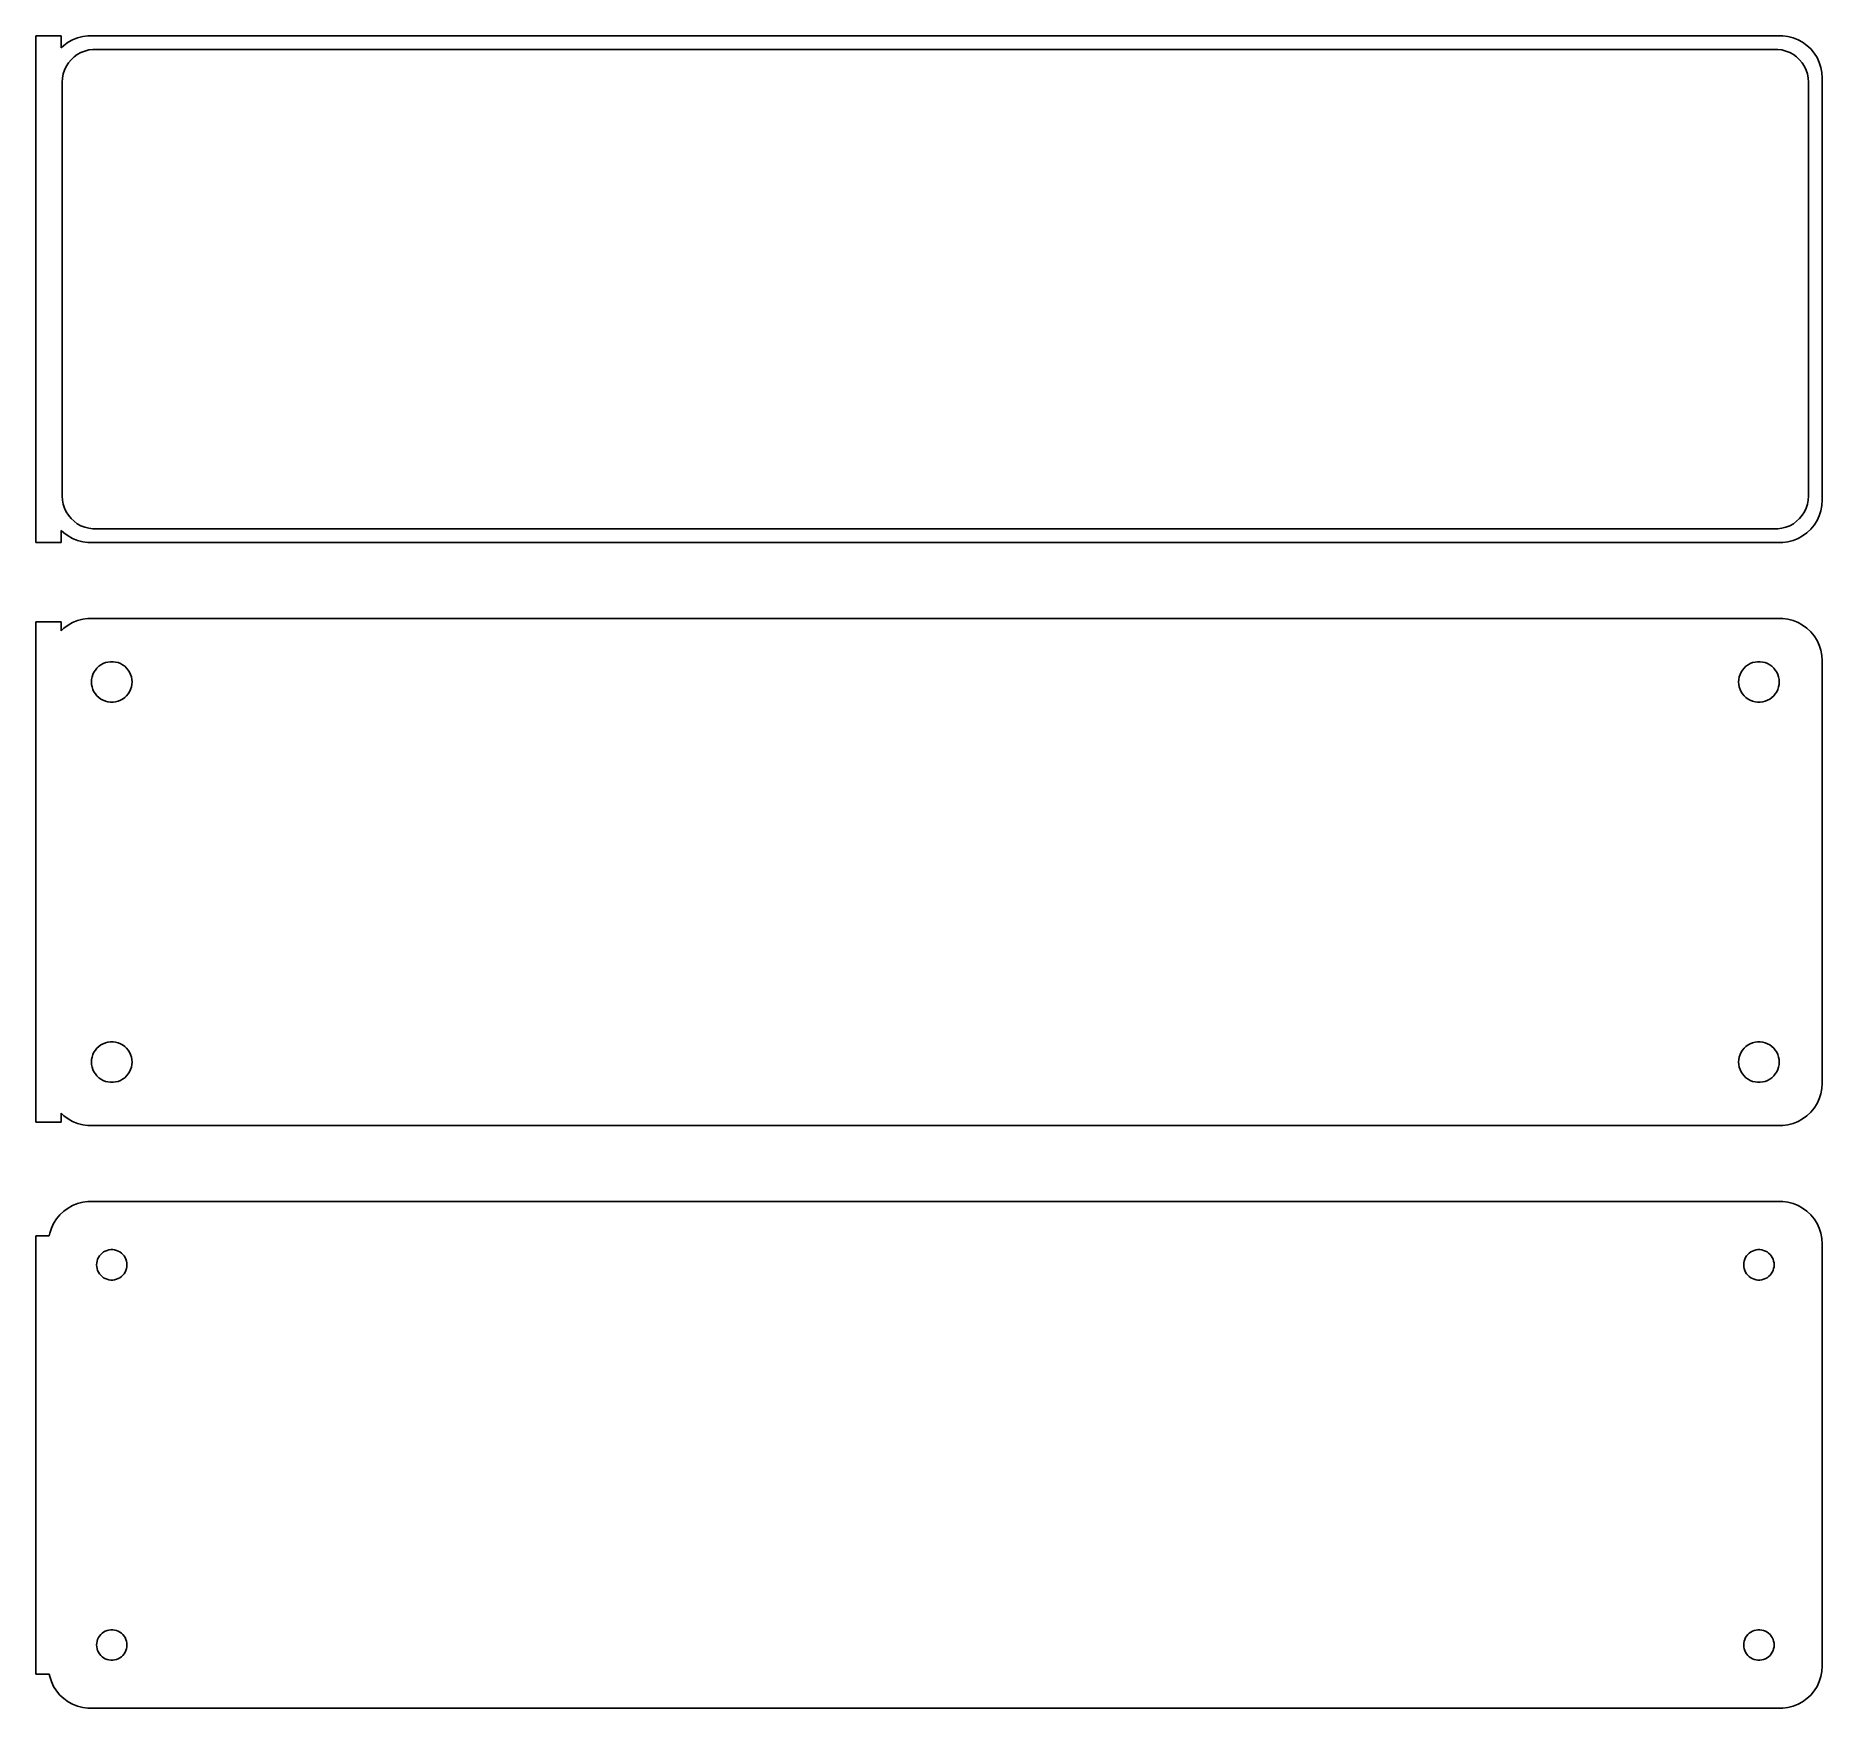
# Model space of a CAD drawing. Header units: metres. Extents: x -106 to 105, y 108 to 306.
import ezdxf

# ---------------------------------------------------------------- set-up
doc = ezdxf.new("R2010")
doc.units = ezdxf.units.M

msp = doc.modelspace()

# ---------------------------------------------------------------- linework, layer by layer
for p, q in [((-103.5, 305.99), (-106.5, 305.99)), ((-106.5, 305.99), (-106.5, 246.01)), ((-103.5, 304.559), (-103.5, 305.99)), ((-103.187, 304.853), (-103.5, 304.559)), ((-102.679, 305.222), (-103.187, 304.853)), ((-102.129, 305.524), (-102.679, 305.222)), ((-101.545, 305.755), (-102.129, 305.524)), ((-100.937, 305.911), (-101.545, 305.755)), ((-100.314, 305.99), (-100.937, 305.911)), ((100.314, 305.99), (-100.314, 305.99)), ((100.937, 305.911), (100.314, 305.99)), ((101.545, 305.755), (100.937, 305.911)), ((102.129, 305.524), (101.545, 305.755)), ((102.679, 305.222), (102.129, 305.524)), ((103.187, 304.853), (102.679, 305.222)), ((103.645, 304.423), (103.187, 304.853)), ((-102.894, 302.366), (-102.633, 302.776)), ((-102.633, 302.776), (-102.323, 303.151)), ((-102.323, 303.151), (-101.969, 303.484)), ((-101.969, 303.484), (-101.575, 303.77)), ((-101.575, 303.77), (-101.149, 304.004)), ((-101.149, 304.004), (-100.697, 304.183)), ((-100.697, 304.183), (-100.226, 304.304)), ((-100.226, 304.304), (-99.7432, 304.365)), ((-99.7432, 304.365), (99.7432, 304.365)), ((99.7432, 304.365), (100.226, 304.304)), ((100.226, 304.304), (100.697, 304.183)), ((100.697, 304.183), (101.149, 304.004)), ((101.149, 304.004), (101.575, 303.77)), ((101.575, 303.77), (101.969, 303.484)), ((101.969, 303.484), (102.323, 303.151)), ((102.323, 303.151), (102.633, 302.776)), ((102.633, 302.776), (102.894, 302.366)), ((104.045, 303.939), (103.645, 304.423)), ((104.382, 303.409), (104.045, 303.939)), ((104.649, 302.841), (104.382, 303.409)), ((104.843, 302.243), (104.649, 302.841)), ((-103.373, 300.5), (-103.342, 300.985)), ((-103.373, 251.5), (-103.373, 300.5)), ((-103.342, 300.985), (-103.251, 301.463)), ((-103.251, 301.463), (-103.101, 301.926)), ((-103.101, 301.926), (-102.894, 302.366)), ((102.894, 302.366), (103.101, 301.926)), ((103.101, 301.926), (103.251, 301.463)), ((103.251, 301.463), (103.342, 300.985)), ((103.342, 300.985), (103.373, 300.5)), ((103.373, 300.5), (103.373, 251.5)), ((104.961, 301.627), (104.843, 302.243)), ((105, 301), (104.961, 301.627)), ((105, 251), (105, 301)), ((-103.342, 251.015), (-103.373, 251.5)), ((-103.251, 250.537), (-103.342, 251.015)), ((-103.101, 250.074), (-103.251, 250.537)), ((-102.894, 249.634), (-103.101, 250.074)), ((-102.633, 249.224), (-102.894, 249.634)), ((102.894, 249.634), (102.633, 249.224)), ((103.101, 250.074), (102.894, 249.634)), ((103.251, 250.537), (103.101, 250.074)), ((103.342, 251.015), (103.251, 250.537)), ((103.373, 251.5), (103.342, 251.015)), ((104.649, 249.159), (104.843, 249.757)), ((104.843, 249.757), (104.961, 250.373)), ((104.961, 250.373), (105, 251)), ((-102.323, 248.849), (-102.633, 249.224)), ((-101.969, 248.516), (-102.323, 248.849)), ((-101.575, 248.23), (-101.969, 248.516)), ((-101.149, 247.996), (-101.575, 248.23)), ((-100.697, 247.817), (-101.149, 247.996)), ((-100.226, 247.696), (-100.697, 247.817)), ((-99.7432, 247.635), (-100.226, 247.696)), ((99.7432, 247.635), (-99.7432, 247.635)), ((100.226, 247.696), (99.7432, 247.635)), ((100.697, 247.817), (100.226, 247.696)), ((101.149, 247.996), (100.697, 247.817)), ((101.575, 248.23), (101.149, 247.996)), ((101.969, 248.516), (101.575, 248.23)), ((102.323, 248.849), (101.969, 248.516)), ((102.633, 249.224), (102.323, 248.849)), ((103.187, 247.147), (103.645, 247.577)), ((103.645, 247.577), (104.045, 248.061)), ((104.045, 248.061), (104.382, 248.591)), ((104.382, 248.591), (104.649, 249.159)), ((-106.5, 246.01), (-103.5, 246.01)), ((-103.5, 247.441), (-103.187, 247.147)), ((-103.5, 246.01), (-103.5, 247.441)), ((-103.187, 247.147), (-102.679, 246.778)), ((-102.679, 246.778), (-102.129, 246.476)), ((-102.129, 246.476), (-101.545, 246.245)), ((-101.545, 246.245), (-100.937, 246.089)), ((-100.937, 246.089), (-100.314, 246.01)), ((-100.314, 246.01), (100.314, 246.01)), ((100.314, 246.01), (100.937, 246.089)), ((100.937, 246.089), (101.545, 246.245)), ((101.545, 246.245), (102.129, 246.476)), ((102.129, 246.476), (102.679, 246.778)), ((102.679, 246.778), (103.187, 247.147)), ((-100.937, 236.911), (-101.545, 236.755)), ((-100.314, 236.99), (-100.937, 236.911)), ((100.314, 236.99), (-100.314, 236.99)), ((100.937, 236.911), (100.314, 236.99)), ((101.545, 236.755), (100.937, 236.911)), ((-103.5, 236.615), (-106.5, 236.615)), ((-106.5, 236.615), (-106.5, 177.385)), ((-103.5, 235.559), (-103.5, 236.615)), ((-103.187, 235.853), (-103.5, 235.559)), ((-102.679, 236.222), (-103.187, 235.853)), ((-102.129, 236.524), (-102.679, 236.222)), ((-101.545, 236.755), (-102.129, 236.524)), ((102.129, 236.524), (101.545, 236.755)), ((102.679, 236.222), (102.129, 236.524)), ((103.187, 235.853), (102.679, 236.222)), ((103.645, 235.423), (103.187, 235.853)), ((104.045, 234.939), (103.645, 235.423)), ((104.382, 234.409), (104.045, 234.939)), ((104.649, 233.841), (104.382, 234.409)), ((104.843, 233.243), (104.649, 233.841)), ((104.961, 232.627), (104.843, 233.243)), ((-99.7315, 230.383), (-99.6031, 230.656)), ((-99.6031, 230.656), (-99.4416, 230.911)), ((-99.4416, 230.911), (-99.2495, 231.143)), ((-99.2495, 231.143), (-99.0298, 231.349)), ((-99.0298, 231.349), (-98.786, 231.526)), ((-98.786, 231.526), (-98.5219, 231.672)), ((-98.5219, 231.672), (-98.2416, 231.783)), ((-98.2416, 231.783), (-97.9497, 231.857)), ((-97.9497, 231.857), (-97.6507, 231.895)), ((-97.6507, 231.895), (-97.3493, 231.895)), ((-97.3493, 231.895), (-97.0503, 231.857)), ((-97.0503, 231.857), (-96.7584, 231.783)), ((-96.7584, 231.783), (-96.4781, 231.672)), ((-96.4781, 231.672), (-96.214, 231.526)), ((-96.214, 231.526), (-95.9702, 231.349)), ((-95.9702, 231.349), (-95.7505, 231.143)), ((-95.7505, 231.143), (-95.5583, 230.911)), ((-95.5583, 230.911), (-95.3969, 230.656)), ((-95.3969, 230.656), (-95.2685, 230.383)), ((95.2685, 230.383), (95.3969, 230.656)), ((95.3969, 230.656), (95.5583, 230.911)), ((95.5583, 230.911), (95.7505, 231.143)), ((95.7505, 231.143), (95.9702, 231.349)), ((95.9702, 231.349), (96.214, 231.526)), ((96.214, 231.526), (96.4781, 231.672)), ((96.4781, 231.672), (96.7584, 231.783)), ((96.7584, 231.783), (97.0503, 231.857)), ((97.0503, 231.857), (97.3493, 231.895)), ((97.3493, 231.895), (97.6507, 231.895)), ((97.6507, 231.895), (97.9497, 231.857)), ((97.9497, 231.857), (98.2416, 231.783)), ((98.2416, 231.783), (98.5219, 231.672)), ((98.5219, 231.672), (98.786, 231.526)), ((98.786, 231.526), (99.0298, 231.349)), ((99.0298, 231.349), (99.2495, 231.143)), ((99.2495, 231.143), (99.4416, 230.911)), ((99.4416, 230.911), (99.6031, 230.656)), ((99.6031, 230.656), (99.7315, 230.383)), ((105, 232), (104.961, 232.627)), ((105, 182), (105, 232)), ((-99.9, 229.5), (-99.8811, 229.801)), ((-99.8811, 229.199), (-99.9, 229.5)), ((-99.8811, 229.801), (-99.8246, 230.097)), ((-99.8246, 228.903), (-99.8811, 229.199)), ((-99.8246, 230.097), (-99.7315, 230.383)), ((-99.7315, 228.617), (-99.8246, 228.903)), ((-99.6031, 228.344), (-99.7315, 228.617)), ((-95.2685, 228.617), (-95.3969, 228.344)), ((-95.2685, 230.383), (-95.1754, 230.097)), ((-95.1754, 228.903), (-95.2685, 228.617)), ((-95.1754, 230.097), (-95.1189, 229.801)), ((-95.1189, 229.199), (-95.1754, 228.903)), ((-95.1189, 229.801), (-95.1, 229.5)), ((-95.1, 229.5), (-95.1189, 229.199)), ((95.1, 229.5), (95.1189, 229.801)), ((95.1189, 229.199), (95.1, 229.5)), ((95.1189, 229.801), (95.1754, 230.097)), ((95.1754, 228.903), (95.1189, 229.199)), ((95.1754, 230.097), (95.2685, 230.383)), ((95.2685, 228.617), (95.1754, 228.903)), ((95.3969, 228.344), (95.2685, 228.617)), ((99.7315, 228.617), (99.6031, 228.344)), ((99.7315, 230.383), (99.8246, 230.097)), ((99.8246, 228.903), (99.7315, 228.617)), ((99.8246, 230.097), (99.8811, 229.801)), ((99.8811, 229.199), (99.8246, 228.903)), ((99.8811, 229.801), (99.9, 229.5)), ((99.9, 229.5), (99.8811, 229.199)), ((-99.4416, 228.089), (-99.6031, 228.344)), ((-99.2495, 227.857), (-99.4416, 228.089)), ((-99.0298, 227.651), (-99.2495, 227.857)), ((-98.786, 227.474), (-99.0298, 227.651)), ((-98.5219, 227.328), (-98.786, 227.474)), ((-98.2416, 227.217), (-98.5219, 227.328)), ((-97.9497, 227.143), (-98.2416, 227.217)), ((-97.6507, 227.105), (-97.9497, 227.143)), ((-97.3493, 227.105), (-97.6507, 227.105)), ((-97.0503, 227.143), (-97.3493, 227.105)), ((-96.7584, 227.217), (-97.0503, 227.143)), ((-96.4781, 227.328), (-96.7584, 227.217)), ((-96.214, 227.474), (-96.4781, 227.328)), ((-95.9702, 227.651), (-96.214, 227.474)), ((-95.7505, 227.857), (-95.9702, 227.651)), ((-95.5583, 228.089), (-95.7505, 227.857)), ((-95.3969, 228.344), (-95.5583, 228.089)), ((95.5583, 228.089), (95.3969, 228.344)), ((95.7505, 227.857), (95.5583, 228.089)), ((95.9702, 227.651), (95.7505, 227.857)), ((96.214, 227.474), (95.9702, 227.651)), ((96.4781, 227.328), (96.214, 227.474)), ((96.7584, 227.217), (96.4781, 227.328)), ((97.0503, 227.143), (96.7584, 227.217)), ((97.3493, 227.105), (97.0503, 227.143)), ((97.6507, 227.105), (97.3493, 227.105)), ((97.9497, 227.143), (97.6507, 227.105)), ((98.2416, 227.217), (97.9497, 227.143)), ((98.5219, 227.328), (98.2416, 227.217)), ((98.786, 227.474), (98.5219, 227.328)), ((99.0298, 227.651), (98.786, 227.474)), ((99.2495, 227.857), (99.0298, 227.651)), ((99.4416, 228.089), (99.2495, 227.857)), ((99.6031, 228.344), (99.4416, 228.089)), ((-99.4416, 185.911), (-99.2495, 186.143)), ((-99.2495, 186.143), (-99.0298, 186.349)), ((-99.0298, 186.349), (-98.786, 186.526)), ((-98.786, 186.526), (-98.5219, 186.672)), ((-98.5219, 186.672), (-98.2416, 186.783)), ((-98.2416, 186.783), (-97.9497, 186.857)), ((-97.9497, 186.857), (-97.6507, 186.895)), ((-97.6507, 186.895), (-97.3493, 186.895)), ((-97.3493, 186.895), (-97.0503, 186.857)), ((-97.0503, 186.857), (-96.7584, 186.783)), ((-96.7584, 186.783), (-96.4781, 186.672)), ((-96.4781, 186.672), (-96.214, 186.526)), ((-96.214, 186.526), (-95.9702, 186.349)), ((-95.9702, 186.349), (-95.7505, 186.143)), ((-95.7505, 186.143), (-95.5583, 185.911)), ((95.5583, 185.911), (95.7505, 186.143)), ((95.7505, 186.143), (95.9702, 186.349)), ((95.9702, 186.349), (96.214, 186.526)), ((96.214, 186.526), (96.4781, 186.672)), ((96.4781, 186.672), (96.7584, 186.783)), ((96.7584, 186.783), (97.0503, 186.857)), ((97.0503, 186.857), (97.3493, 186.895)), ((97.3493, 186.895), (97.6507, 186.895)), ((97.6507, 186.895), (97.9497, 186.857)), ((97.9497, 186.857), (98.2416, 186.783)), ((98.2416, 186.783), (98.5219, 186.672)), ((98.5219, 186.672), (98.786, 186.526)), ((98.786, 186.526), (99.0298, 186.349)), ((99.0298, 186.349), (99.2495, 186.143)), ((99.2495, 186.143), (99.4416, 185.911)), ((-99.9, 184.5), (-99.8811, 184.801)), ((-99.8811, 184.199), (-99.9, 184.5)), ((-99.8811, 184.801), (-99.8246, 185.097)), ((-99.8246, 183.903), (-99.8811, 184.199)), ((-99.8246, 185.097), (-99.7315, 185.383)), ((-99.7315, 185.383), (-99.6031, 185.656)), ((-99.6031, 185.656), (-99.4416, 185.911)), ((-95.5583, 185.911), (-95.3969, 185.656)), ((-95.3969, 185.656), (-95.2685, 185.383)), ((-95.2685, 185.383), (-95.1754, 185.097)), ((-95.1754, 185.097), (-95.1189, 184.801)), ((-95.1189, 184.199), (-95.1754, 183.903)), ((-95.1189, 184.801), (-95.1, 184.5)), ((-95.1, 184.5), (-95.1189, 184.199)), ((95.1, 184.5), (95.1189, 184.801)), ((95.1189, 184.199), (95.1, 184.5)), ((95.1189, 184.801), (95.1754, 185.097)), ((95.1754, 183.903), (95.1189, 184.199)), ((95.1754, 185.097), (95.2685, 185.383)), ((95.2685, 185.383), (95.3969, 185.656)), ((95.3969, 185.656), (95.5583, 185.911)), ((99.4416, 185.911), (99.6031, 185.656)), ((99.6031, 185.656), (99.7315, 185.383)), ((99.7315, 185.383), (99.8246, 185.097)), ((99.8246, 185.097), (99.8811, 184.801)), ((99.8811, 184.199), (99.8246, 183.903)), ((99.8811, 184.801), (99.9, 184.5)), ((99.9, 184.5), (99.8811, 184.199)), ((-99.7315, 183.617), (-99.8246, 183.903)), ((-99.6031, 183.344), (-99.7315, 183.617)), ((-99.4416, 183.089), (-99.6031, 183.344)), ((-99.2495, 182.857), (-99.4416, 183.089)), ((-99.0298, 182.651), (-99.2495, 182.857)), ((-98.786, 182.474), (-99.0298, 182.651)), ((-98.5219, 182.328), (-98.786, 182.474)), ((-98.2416, 182.217), (-98.5219, 182.328)), ((-97.9497, 182.143), (-98.2416, 182.217)), ((-97.6507, 182.105), (-97.9497, 182.143)), ((-97.3493, 182.105), (-97.6507, 182.105)), ((-97.0503, 182.143), (-97.3493, 182.105)), ((-96.7584, 182.217), (-97.0503, 182.143)), ((-96.4781, 182.328), (-96.7584, 182.217)), ((-96.214, 182.474), (-96.4781, 182.328)), ((-95.9702, 182.651), (-96.214, 182.474)), ((-95.7505, 182.857), (-95.9702, 182.651)), ((-95.5583, 183.089), (-95.7505, 182.857)), ((-95.3969, 183.344), (-95.5583, 183.089)), ((-95.2685, 183.617), (-95.3969, 183.344)), ((-95.1754, 183.903), (-95.2685, 183.617)), ((95.2685, 183.617), (95.1754, 183.903)), ((95.3969, 183.344), (95.2685, 183.617)), ((95.5583, 183.089), (95.3969, 183.344)), ((95.7505, 182.857), (95.5583, 183.089)), ((95.9702, 182.651), (95.7505, 182.857)), ((96.214, 182.474), (95.9702, 182.651)), ((96.4781, 182.328), (96.214, 182.474)), ((96.7584, 182.217), (96.4781, 182.328)), ((97.0503, 182.143), (96.7584, 182.217)), ((97.3493, 182.105), (97.0503, 182.143)), ((97.6507, 182.105), (97.3493, 182.105)), ((97.9497, 182.143), (97.6507, 182.105)), ((98.2416, 182.217), (97.9497, 182.143)), ((98.5219, 182.328), (98.2416, 182.217)), ((98.786, 182.474), (98.5219, 182.328)), ((99.0298, 182.651), (98.786, 182.474)), ((99.2495, 182.857), (99.0298, 182.651)), ((99.4416, 183.089), (99.2495, 182.857)), ((99.6031, 183.344), (99.4416, 183.089)), ((99.7315, 183.617), (99.6031, 183.344)), ((99.8246, 183.903), (99.7315, 183.617)), ((104.961, 181.373), (105, 182)), ((104.382, 179.591), (104.649, 180.159)), ((104.649, 180.159), (104.843, 180.757)), ((104.843, 180.757), (104.961, 181.373)), ((-103.5, 177.385), (-103.5, 178.441)), ((-103.5, 178.441), (-103.187, 178.147)), ((-103.187, 178.147), (-102.679, 177.778)), ((-102.679, 177.778), (-102.129, 177.476)), ((102.129, 177.476), (102.679, 177.778)), ((102.679, 177.778), (103.187, 178.147)), ((103.187, 178.147), (103.645, 178.577)), ((103.645, 178.577), (104.045, 179.061)), ((104.045, 179.061), (104.382, 179.591)), ((-106.5, 177.385), (-103.5, 177.385)), ((-102.129, 177.476), (-101.545, 177.245)), ((-101.545, 177.245), (-100.937, 177.089)), ((-100.937, 177.089), (-100.314, 177.01)), ((-100.314, 177.01), (100.314, 177.01)), ((100.314, 177.01), (100.937, 177.089)), ((100.937, 177.089), (101.545, 177.245)), ((101.545, 177.245), (102.129, 177.476)), ((-102.679, 167.222), (-103.187, 166.853)), ((-102.129, 167.524), (-102.679, 167.222)), ((-101.545, 167.755), (-102.129, 167.524)), ((-100.937, 167.911), (-101.545, 167.755)), ((-100.314, 167.99), (-100.937, 167.911)), ((100.314, 167.99), (-100.314, 167.99)), ((100.937, 167.911), (100.314, 167.99)), ((101.545, 167.755), (100.937, 167.911)), ((102.129, 167.524), (101.545, 167.755)), ((102.679, 167.222), (102.129, 167.524)), ((103.187, 166.853), (102.679, 167.222)), ((-104.382, 165.409), (-104.649, 164.841)), ((-104.045, 165.939), (-104.382, 165.409)), ((-103.645, 166.423), (-104.045, 165.939)), ((-103.187, 166.853), (-103.645, 166.423)), ((103.645, 166.423), (103.187, 166.853)), ((104.045, 165.939), (103.645, 166.423)), ((104.382, 165.409), (104.045, 165.939)), ((104.649, 164.841), (104.382, 165.409)), ((-104.9, 163.944), (-106.5, 163.944)), ((-106.5, 163.944), (-106.5, 112.056)), ((-104.843, 164.243), (-104.9, 163.944)), ((-104.649, 164.841), (-104.843, 164.243)), ((104.843, 164.243), (104.649, 164.841)), ((104.961, 163.627), (104.843, 164.243)), ((105, 163), (104.961, 163.627)), ((105, 113), (105, 163)), ((-99.2858, 160.726), (-99.2434, 160.948)), ((-99.2434, 160.948), (-99.1736, 161.163)), ((-99.1736, 161.163), (-99.0773, 161.367)), ((-99.0773, 161.367), (-98.9562, 161.558)), ((-98.9562, 161.558), (-98.8121, 161.732)), ((-98.8121, 161.732), (-98.6474, 161.887)), ((-98.6474, 161.887), (-98.4645, 162.02)), ((-98.4645, 162.02), (-98.2664, 162.129)), ((-98.2664, 162.129), (-98.0562, 162.212)), ((-98.0562, 162.212), (-97.8373, 162.268)), ((-97.8373, 162.268), (-97.613, 162.296)), ((-97.613, 162.296), (-97.387, 162.296)), ((-97.387, 162.296), (-97.1627, 162.268)), ((-97.1627, 162.268), (-96.9438, 162.212)), ((-96.9438, 162.212), (-96.7336, 162.129)), ((-96.7336, 162.129), (-96.5355, 162.02)), ((-96.5355, 162.02), (-96.3526, 161.887)), ((-96.3526, 161.887), (-96.1879, 161.732)), ((-96.1879, 161.732), (-96.0438, 161.558)), ((-96.0438, 161.558), (-95.9226, 161.367)), ((-95.9226, 161.367), (-95.8264, 161.163)), ((-95.8264, 161.163), (-95.7565, 160.948)), ((-95.7565, 160.948), (-95.7142, 160.726)), ((95.7142, 160.726), (95.7565, 160.948)), ((95.7565, 160.948), (95.8264, 161.163)), ((95.8264, 161.163), (95.9226, 161.367)), ((95.9226, 161.367), (96.0438, 161.558)), ((96.0438, 161.558), (96.1879, 161.732)), ((96.1879, 161.732), (96.3526, 161.887)), ((96.3526, 161.887), (96.5355, 162.02)), ((96.5355, 162.02), (96.7336, 162.129)), ((96.7336, 162.129), (96.9438, 162.212)), ((96.9438, 162.212), (97.1627, 162.268)), ((97.1627, 162.268), (97.387, 162.296)), ((97.387, 162.296), (97.613, 162.296)), ((97.613, 162.296), (97.8373, 162.268)), ((97.8373, 162.268), (98.0562, 162.212)), ((98.0562, 162.212), (98.2664, 162.129)), ((98.2664, 162.129), (98.4645, 162.02)), ((98.4645, 162.02), (98.6474, 161.887)), ((98.6474, 161.887), (98.8121, 161.732)), ((98.8121, 161.732), (98.9562, 161.558)), ((98.9562, 161.558), (99.0773, 161.367)), ((99.0773, 161.367), (99.1736, 161.163)), ((99.1736, 161.163), (99.2434, 160.948)), ((99.2434, 160.948), (99.2858, 160.726)), ((-99.3, 160.5), (-99.2858, 160.726)), ((-99.2858, 160.274), (-99.3, 160.5)), ((-99.2434, 160.052), (-99.2858, 160.274)), ((-99.1736, 159.837), (-99.2434, 160.052)), ((-99.0773, 159.633), (-99.1736, 159.837)), ((-98.9562, 159.442), (-99.0773, 159.633)), ((-98.8121, 159.268), (-98.9562, 159.442)), ((-98.6474, 159.113), (-98.8121, 159.268)), ((-98.4645, 158.98), (-98.6474, 159.113)), ((-98.2664, 158.871), (-98.4645, 158.98)), ((-98.0562, 158.788), (-98.2664, 158.871)), ((-97.8373, 158.732), (-98.0562, 158.788)), ((-97.613, 158.704), (-97.8373, 158.732)), ((-97.387, 158.704), (-97.613, 158.704)), ((-97.1627, 158.732), (-97.387, 158.704)), ((-96.9438, 158.788), (-97.1627, 158.732)), ((-96.7336, 158.871), (-96.9438, 158.788)), ((-96.5355, 158.98), (-96.7336, 158.871)), ((-96.3526, 159.113), (-96.5355, 158.98)), ((-96.1879, 159.268), (-96.3526, 159.113)), ((-96.0438, 159.442), (-96.1879, 159.268)), ((-95.9226, 159.633), (-96.0438, 159.442)), ((-95.8264, 159.837), (-95.9226, 159.633)), ((-95.7565, 160.052), (-95.8264, 159.837)), ((-95.7142, 160.274), (-95.7565, 160.052)), ((-95.7142, 160.726), (-95.7, 160.5)), ((-95.7, 160.5), (-95.7142, 160.274)), ((95.7, 160.5), (95.7142, 160.726)), ((95.7142, 160.274), (95.7, 160.5)), ((95.7565, 160.052), (95.7142, 160.274)), ((95.8264, 159.837), (95.7565, 160.052)), ((95.9226, 159.633), (95.8264, 159.837)), ((96.0438, 159.442), (95.9226, 159.633)), ((96.1879, 159.268), (96.0438, 159.442)), ((96.3526, 159.113), (96.1879, 159.268)), ((96.5355, 158.98), (96.3526, 159.113)), ((96.7336, 158.871), (96.5355, 158.98)), ((96.9438, 158.788), (96.7336, 158.871)), ((97.1627, 158.732), (96.9438, 158.788)), ((97.387, 158.704), (97.1627, 158.732)), ((97.613, 158.704), (97.387, 158.704)), ((97.8373, 158.732), (97.613, 158.704)), ((98.0562, 158.788), (97.8373, 158.732)), ((98.2664, 158.871), (98.0562, 158.788)), ((98.4645, 158.98), (98.2664, 158.871)), ((98.6474, 159.113), (98.4645, 158.98)), ((98.8121, 159.268), (98.6474, 159.113)), ((98.9562, 159.442), (98.8121, 159.268)), ((99.0773, 159.633), (98.9562, 159.442)), ((99.1736, 159.837), (99.0773, 159.633)), ((99.2434, 160.052), (99.1736, 159.837)), ((99.2858, 160.274), (99.2434, 160.052)), ((99.2858, 160.726), (99.3, 160.5)), ((99.3, 160.5), (99.2858, 160.274)), ((-99.1736, 116.163), (-99.0773, 116.367)), ((-99.0773, 116.367), (-98.9562, 116.558)), ((-98.9562, 116.558), (-98.8121, 116.732)), ((-98.8121, 116.732), (-98.6474, 116.887)), ((-98.6474, 116.887), (-98.4645, 117.02)), ((-98.4645, 117.02), (-98.2664, 117.129)), ((-98.2664, 117.129), (-98.0562, 117.212)), ((-98.0562, 117.212), (-97.8373, 117.268)), ((-97.8373, 117.268), (-97.613, 117.296)), ((-97.613, 117.296), (-97.387, 117.296)), ((-97.387, 117.296), (-97.1627, 117.268)), ((-97.1627, 117.268), (-96.9438, 117.212)), ((-96.9438, 117.212), (-96.7336, 117.129)), ((-96.7336, 117.129), (-96.5355, 117.02)), ((-96.5355, 117.02), (-96.3526, 116.887)), ((-96.3526, 116.887), (-96.1879, 116.732)), ((-96.1879, 116.732), (-96.0438, 116.558)), ((-96.0438, 116.558), (-95.9226, 116.367)), ((-95.9226, 116.367), (-95.8264, 116.163)), ((95.8264, 116.163), (95.9226, 116.367)), ((95.9226, 116.367), (96.0438, 116.558)), ((96.0438, 116.558), (96.1879, 116.732)), ((96.1879, 116.732), (96.3526, 116.887)), ((96.3526, 116.887), (96.5355, 117.02)), ((96.5355, 117.02), (96.7336, 117.129)), ((96.7336, 117.129), (96.9438, 117.212)), ((96.9438, 117.212), (97.1627, 117.268)), ((97.1627, 117.268), (97.387, 117.296)), ((97.387, 117.296), (97.613, 117.296)), ((97.613, 117.296), (97.8373, 117.268)), ((97.8373, 117.268), (98.0562, 117.212)), ((98.0562, 117.212), (98.2664, 117.129)), ((98.2664, 117.129), (98.4645, 117.02)), ((98.4645, 117.02), (98.6474, 116.887)), ((98.6474, 116.887), (98.8121, 116.732)), ((98.8121, 116.732), (98.9562, 116.558)), ((98.9562, 116.558), (99.0773, 116.367)), ((99.0773, 116.367), (99.1736, 116.163)), ((-99.3, 115.5), (-99.2858, 115.726)), ((-99.2858, 115.274), (-99.3, 115.5)), ((-99.2858, 115.726), (-99.2434, 115.948)), ((-99.2434, 115.052), (-99.2858, 115.274)), ((-99.2434, 115.948), (-99.1736, 116.163)), ((-99.1736, 114.837), (-99.2434, 115.052)), ((-99.0773, 114.633), (-99.1736, 114.837)), ((-98.9562, 114.442), (-99.0773, 114.633)), ((-98.8121, 114.268), (-98.9562, 114.442)), ((-98.6474, 114.113), (-98.8121, 114.268)), ((-96.1879, 114.268), (-96.3526, 114.113)), ((-96.0438, 114.442), (-96.1879, 114.268)), ((-95.9226, 114.633), (-96.0438, 114.442)), ((-95.8264, 114.837), (-95.9226, 114.633)), ((-95.8264, 116.163), (-95.7565, 115.948)), ((-95.7565, 115.052), (-95.8264, 114.837)), ((-95.7565, 115.948), (-95.7142, 115.726)), ((-95.7142, 115.274), (-95.7565, 115.052)), ((-95.7142, 115.726), (-95.7, 115.5)), ((-95.7, 115.5), (-95.7142, 115.274)), ((95.7, 115.5), (95.7142, 115.726)), ((95.7142, 115.274), (95.7, 115.5)), ((95.7142, 115.726), (95.7565, 115.948)), ((95.7565, 115.052), (95.7142, 115.274)), ((95.7565, 115.948), (95.8264, 116.163)), ((95.8264, 114.837), (95.7565, 115.052)), ((95.9226, 114.633), (95.8264, 114.837)), ((96.0438, 114.442), (95.9226, 114.633)), ((96.1879, 114.268), (96.0438, 114.442)), ((96.3526, 114.113), (96.1879, 114.268)), ((98.8121, 114.268), (98.6474, 114.113)), ((98.9562, 114.442), (98.8121, 114.268)), ((99.0773, 114.633), (98.9562, 114.442)), ((99.1736, 114.837), (99.0773, 114.633)), ((99.1736, 116.163), (99.2434, 115.948)), ((99.2434, 115.052), (99.1736, 114.837)), ((99.2434, 115.948), (99.2858, 115.726)), ((99.2858, 115.274), (99.2434, 115.052)), ((99.2858, 115.726), (99.3, 115.5)), ((99.3, 115.5), (99.2858, 115.274)), ((-98.4645, 113.98), (-98.6474, 114.113)), ((-98.2664, 113.871), (-98.4645, 113.98)), ((-98.0562, 113.788), (-98.2664, 113.871)), ((-97.8373, 113.732), (-98.0562, 113.788)), ((-97.613, 113.704), (-97.8373, 113.732)), ((-97.387, 113.704), (-97.613, 113.704)), ((-97.1627, 113.732), (-97.387, 113.704)), ((-96.9438, 113.788), (-97.1627, 113.732)), ((-96.7336, 113.871), (-96.9438, 113.788)), ((-96.5355, 113.98), (-96.7336, 113.871)), ((-96.3526, 114.113), (-96.5355, 113.98)), ((96.5355, 113.98), (96.3526, 114.113)), ((96.7336, 113.871), (96.5355, 113.98)), ((96.9438, 113.788), (96.7336, 113.871)), ((97.1627, 113.732), (96.9438, 113.788)), ((97.387, 113.704), (97.1627, 113.732)), ((97.613, 113.704), (97.387, 113.704)), ((97.8373, 113.732), (97.613, 113.704)), ((98.0562, 113.788), (97.8373, 113.732)), ((98.2664, 113.871), (98.0562, 113.788)), ((98.4645, 113.98), (98.2664, 113.871)), ((98.6474, 114.113), (98.4645, 113.98)), ((104.843, 111.757), (104.961, 112.373)), ((104.961, 112.373), (105, 113)), ((-106.5, 112.056), (-104.9, 112.056)), ((-104.9, 112.056), (-104.843, 111.757)), ((-104.843, 111.757), (-104.649, 111.159)), ((-104.649, 111.159), (-104.382, 110.591)), ((-104.382, 110.591), (-104.045, 110.061)), ((-104.045, 110.061), (-103.645, 109.577)), ((103.645, 109.577), (104.045, 110.061)), ((104.045, 110.061), (104.382, 110.591)), ((104.382, 110.591), (104.649, 111.159)), ((104.649, 111.159), (104.843, 111.757)), ((-103.645, 109.577), (-103.187, 109.147)), ((-103.187, 109.147), (-102.679, 108.778)), ((-102.679, 108.778), (-102.129, 108.476)), ((-102.129, 108.476), (-101.545, 108.245)), ((-101.545, 108.245), (-100.937, 108.089)), ((-100.937, 108.089), (-100.314, 108.01)), ((-100.314, 108.01), (100.314, 108.01)), ((100.314, 108.01), (100.937, 108.089)), ((100.937, 108.089), (101.545, 108.245)), ((101.545, 108.245), (102.129, 108.476)), ((102.129, 108.476), (102.679, 108.778)), ((102.679, 108.778), (103.187, 109.147)), ((103.187, 109.147), (103.645, 109.577))]:
    msp.add_line(p, q)

doc.saveas('drawing.dxf')
